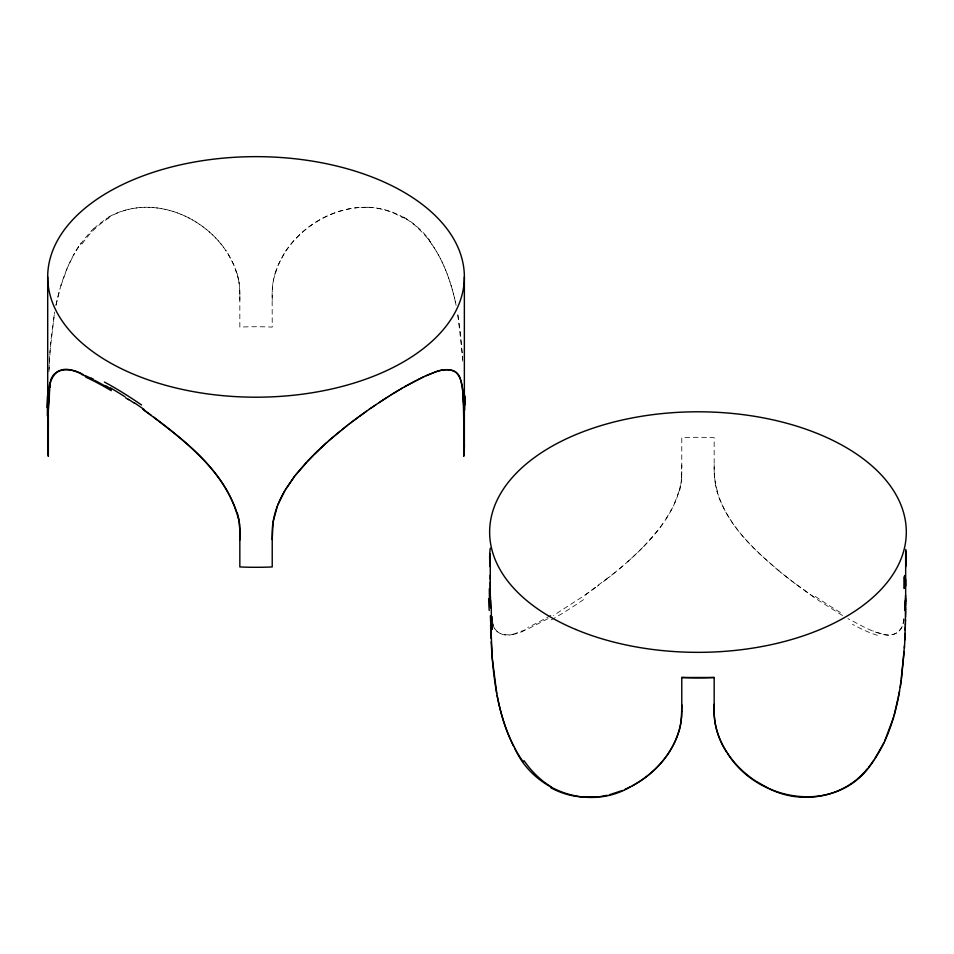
<?xml version="1.0" encoding="UTF-8"?>
<svg xmlns="http://www.w3.org/2000/svg" width="954" height="954" viewBox="0 0 954 954"><rect width="100%" height="100%" fill="white"/><g stroke="black" fill="none" stroke-linecap="round" stroke-linejoin="round"><path stroke-width="0.72" stroke-dasharray="4.77 3.58" d="M239.836 300.2L239.836 296.002M714.164 468.784L714.164 464.574M48.881 371.953L50.693 342.033L54.652 312.018M48.964 369.532L49.62 356.116M49.846 352.718L54.438 313.246M681.526 477.608L681.776 464.992M903.987 618.562C904.416 630.356 893.004 638.572 882.176 633.957M903.915 618.991C899.884 650.986 863.31 626.062 847.975 618.669M55.94 305.363L59.911 289.074M55.988 305.125C60.484 283.684 67.662 262.41 80.208 244.272M680.357 485.741C675.456 509.281 660.335 529.065 644.045 546.082M284.292 253.263L277.781 265.772L273.643 279.176A104.022 84.691 7.5 0 0 272.14 293.081L272.224 327.103A208.33 120.276 0 0 0 239.836 327.103L239.836 293.081M678.986 491.393L674.037 504.678M60.841 285.89L67.495 267.502L74.507 253.335M275.014 273.655C287.214 234.767 327.079 206.434 367.791 207.28M672.57 507.695L664.843 520.812M76.081 250.652L81.15 242.96M285.842 250.89C302.227 226.992 329.261 210.202 358.263 207.555M662.827 523.734C649.96 541.693 633.754 556.945 616.844 571.029M642.638 547.536L632.43 557.434M91.238 230.963L93.564 228.698M630.916 558.817L624.703 564.351M623.141 565.71L608.843 577.48M615.247 572.328L584.611 595.415L553.403 615.521M607.221 578.744L600.662 583.776M597.395 586.233L599.005 585.029M595.737 587.449L584.754 595.308M106.025 219.015L111.463 215.866A112.81 90.093 80.3 0 1 125.606 210.154L128.563 209.415M547.966 618.657L528.588 628.603L514.647 633.73M524.879 630.2C514.301 636.39 493.969 638.846 492.574 621.805M513.765 633.957C504.559 637.701 493.337 632.55 492.622 621.996M140.083 207.543C173.867 204.883 207.316 223.331 226.217 250.89M361.006 207.364L369.246 207.352M881.293 633.73L872.85 630.916M400.597 215.866L406.034 219.015M842.537 615.521L819.259 600.841L796.948 585.04M813.917 597.204L788.731 578.756M795.29 583.788L780.706 572.34M787.11 577.492C757.106 552.986 724.837 525.058 715.583 485.741M779.108 571.041C753.433 549.242 727.067 524.569 716.955 491.393M418.496 228.698L420.821 230.963A122.672 97.439 -81.6 0 1 427.714 238.548M429.121 240.527C443.431 259.44 451.325 282.36 456.119 305.363M431.84 244.26C444.385 262.398 451.576 283.672 456.072 305.113M227.767 253.263L234.279 265.772L238.417 279.176M237.045 273.655C224.858 234.756 184.981 206.434 144.257 207.28A121.051 96.497 83.1 0 0 137.913 207.745A122.672 97.797 81.8 0 0 128.563 209.403M714.415 477.608L714.164 469.201M462.213 352.718L457.61 313.139L460.543 333.769L462.714 361.196M462.44 356.116L462.63 359.491M272.224 300.2L272.224 293.474A112.143 91.286 7.7 0 1 272.665 285.103A106.001 86.265 8.3 0 1 275.122 273.679M239.836 295.156L239.836 293.474A113.872 92.681 -8 0 0 239.549 286.772A106.001 86.301 -11 0 0 237.129 273.631M714.164 471.693L714.164 437.671A208.33 120.276 0 0 0 681.776 437.671L681.776 471.693A104.022 84.679 -7.5 0 1 680.536 485.753M369.246 207.268A116.96 93.23 -83.9 0 1 403.125 217.917M403.494 217.035A116.46 93.039 -80.1 0 1 429.503 240.086M82.068 243.997A116.96 91.954 83.3 0 1 108.959 217.941M108.577 217.047A116.46 93.039 80.1 0 1 140.095 207.65M238.44 279.164A104.022 84.644 -9.4 0 1 239.752 293.093M367.803 207.256A121.051 96.509 -84 0 1 377.307 208.199A122.672 97.797 -82.2 0 1 383.484 209.427L386.442 210.19A112.81 89.974 -81.2 0 1 400.561 215.962M406.094 218.895A112.81 90.07 -80.3 0 1 418.591 228.543M427.809 238.428A121.051 95.543 -82.7 0 1 432.031 244.045M80.398 244.474A121.051 95.09 83.4 0 1 86.79 236.163A122.672 97.26 82 0 1 91.298 231.047M93.659 228.853A112.81 89.807 81.1 0 1 106.073 219.122M877.418 635.316A116.96 22.729 38.7 0 1 852.459 624.298M840.379 612.528A116.46 19.676 37 0 1 813.094 594.902M715.786 485.717A104.022 84.453 9.3 0 1 714.248 471.693M583.538 599.613A116.96 24.005 -37.8 0 1 548.92 621.173M550.899 615.294A116.46 19.664 -37 0 1 527.729 627.422M717.432 491.334A105.703 85.443 11 0 1 714.689 477.608M681.764 477.608A105.703 86.027 -7.9 0 1 679.391 491.453"/><path stroke-width="1.43" d="M48.332 425.257L48.332 422.741M48.332 406.559L48.332 404.043M239.836 540.036L239.836 535.826M463.727 429.503L463.727 425.293M463.727 410.769L463.727 406.559M490.273 598.039L490.273 593.841M490.273 579.34L490.273 575.143M714.164 708.583L714.164 704.374M905.668 598.432L905.441 622.044M905.668 579.34L905.668 584.778M905.668 602.236L905.668 601.39M905.668 603.942L905.668 603.083M905.668 585.184L905.656 586.006M905.656 605.683L905.656 604.812M905.644 608.318L905.644 607.436M905.62 610.107L905.632 609.212M905.62 611.001L905.573 614.638M905.537 616.487L905.561 615.557M905.453 621.185L905.477 620.231M48.439 409.194L49.62 388.743M905.561 595.415L904.905 610.572M905.429 622.139L904.666 643.425M905.358 625.252L905.394 623.642M905.31 626.873L905.215 630.129M905.429 600.221L904.917 610.345M905.107 633.42L904.821 640.062M48.571 404.389C47.14 380.384 54.187 360.576 80.219 373.324M904.63 643.902L901.47 679.105M904.404 647.981L904.523 645.941M904.154 651.892L900.266 687.238M681.526 717.42L681.776 704.827M901.232 680.798L898.394 697.589M49.846 387.133C49.536 367.123 69.57 366.825 82.95 374.409M899.562 691.364L894.089 715.536M898.06 699.246C892.98 723.597 884.406 747.972 868.402 767.41M893.624 717.122L884.656 741.246M678.986 730.955C671.938 754.686 653.895 774.064 632.419 785.786M277.256 506.383L273.023 522.387L272.224 539.642M277.817 504.928L284.984 490.404L294.631 476.189M883.845 742.963L874.699 759.002M285.055 490.284C277.399 503.14 272.176 517.819 272.224 532.916L272.224 566.938A208.33 120.276 0 0 1 239.836 566.938L239.836 532.916M285.842 488.973L294.5 476.368L306.031 462.69M873.733 760.398C840.581 815.229 759.241 804.043 727.783 753.72M295.597 474.937L312.876 455.559M867.305 768.721C844.529 797.592 801.885 805.176 769.52 788.779M307.188 461.438L327.735 441.619M314.045 454.378L318.851 449.739M320.067 448.583L326.316 442.883M327.58 441.75L347.363 425.401M328.868 440.629L334.043 436.181M335.355 435.084L340.65 430.731M342.021 429.622L348.723 424.351M348.496 424.53L358.275 417.148M350.118 423.278L351.752 422.026M352.801 421.239L369.532 409.087M359.634 416.159L366.503 411.222M369.246 409.29L373.336 406.464M370.605 408.348L371.977 407.406M372.692 406.905L374.695 405.533M374.266 405.832L376.055 404.615M375.84 404.77L378.953 402.683M378.762 402.803L388.111 396.721M380.109 401.908L386.799 397.568M388.016 396.781L389.482 395.862M389.423 395.898L390.925 394.956M390.735 395.075L392.356 394.062M392.022 394.276L399.643 389.649M393.31 393.477L398.39 390.389M399.321 389.84L402.123 388.195M400.68 389.041L405.963 385.988M404.556 386.787L424.375 376.472M406.953 385.428L416.051 380.527M417.136 379.966L423.373 376.937M630.212 786.931C589.071 811.353 533.477 791.093 514.647 748.008M424.256 376.532C433.82 372.859 445.816 365.99 455.773 372.072C464.359 380.789 462.428 394.598 463.537 405.772M624.691 789.542C651.308 777.784 674.132 754.435 680.357 725.434A104.022 84.644 9.4 0 0 681.693 711.517M426.307 375.602L431.792 373.348M622.557 790.449L609.332 794.789M432.663 373.026C441.809 368.602 457.646 366.73 460.555 379.644M607.209 795.29L600.65 796.483M598.993 796.709L582.023 797.067M681.776 711.517L681.776 677.495L714.164 677.495L714.164 711.517C714.105 739.696 732.028 765.203 754.805 780.479M768.256 788.183L755.985 781.266M91.238 378.142L93.564 379.287M106.025 385.941L111.463 389.089M125.63 397.794L128.575 399.702M142.826 409.29L151.066 415.157M144.269 410.303C182.405 438.792 225.991 470.298 238.417 518.869M153.844 417.184C187.461 442.918 223.403 471.514 237.045 513.216M523.078 761.638C509.138 742.093 501.625 718.803 497.117 695.442M726.924 752.432C718.457 739.66 713.687 724.372 714.164 709.001M513.753 746.314C497.463 714.033 493.087 677.4 491.191 641.744M460.782 380.36L462.201 387.05M496.736 693.403L492.276 658.439L490.38 615.759M462.332 387.932L462.809 392.189M462.893 393.096L463.227 397.949M490.857 607.996L490.499 600.221M490.773 606.649L490.38 595.415M463.274 398.987L463.465 403.315M491.036 638.393L490.583 625.252M463.501 404.46L463.727 422.765M463.572 407.179L463.584 407.895M463.608 408.622L463.62 409.349M463.632 410.077L463.644 410.828M463.668 412.331L463.68 413.082M463.692 413.857L463.692 414.632M463.704 415.419L463.704 416.206M490.284 588.01L490.273 581.868M490.284 607.006L490.273 600.567M239.836 534.991L239.836 533.31A112.143 91.286 7.7 0 0 239.418 524.891M905.668 551.114L905.668 600.96M490.273 553.904L490.273 600.96M464.359 276.922A208.33 120.276 0 0 1 151.865 381.087A208.33 120.276 0 0 1 151.865 172.757A208.33 120.276 0 0 1 464.359 276.922L464.359 447.021M463.727 403.649L463.727 456.37A208.33 120.276 0 0 0 463.727 437.671M48.332 403.649L48.332 456.37A208.33 120.276 0 0 1 48.332 437.671M47.7 276.922L47.7 447.021M238.607 518.857A104.022 84.679 7.5 0 1 239.919 532.916M104.427 382.053A116.96 24.005 37.8 0 1 141.597 404.997M85.8 377.188A116.46 19.664 37 0 1 111.284 390.675M47.366 415.872A104.022 7.954 86.8 0 1 47.64 402.516M464.681 395.373A104.022 8.145 86.9 0 1 464.67 409.958M49.334 396.876A104.022 6.451 -87.5 0 1 49.489 384.307M237.391 513.169A106.001 86.23 8.2 0 1 239.597 524.891M134.371 402.826A121.051 25.019 37.9 0 1 144.09 409.469M128.313 399.213A122.672 23.111 37.5 0 1 134.55 403.327M110.592 387.98A112.81 20.141 37.3 0 1 124.998 396.769M94.613 380.372A112.81 19.199 37 0 1 106.979 387.085M84.894 375.506A122.672 22.252 37.7 0 1 91.739 378.666M81.185 374.302A121.051 22.944 38.3 0 1 85.431 376.079M47.032 407.549A106.001 9.278 86.1 0 1 47.509 396.017M48.165 421.549A113.872 7.465 87.3 0 1 48.201 414.93M465.147 396.924A106.001 9.838 86.5 0 1 465.135 404.699M463.882 398.295A113.872 7.477 87.3 0 1 463.894 405.235M48.523 402.636A112.143 7.083 -87.4 0 1 48.571 394.109M49.906 387.515A106.001 7.25 -87.2 0 1 49.99 382.745M904.666 575.465A104.022 6.439 87.5 0 1 904.666 588.022M489.581 602.081A104.022 7.954 -86.8 0 1 489.307 588.725M905.823 549.397A208.33 120.276 0 0 1 905.668 566.938M714.164 677.495A208.33 120.276 0 0 1 681.776 677.495M490.273 566.938A208.33 120.276 0 0 1 490.273 548.24M903.963 576.931A105.703 6.916 87.3 0 1 903.963 588.475M492.347 629.437A105.703 6.916 87.3 0 1 492.085 616.654M550.887 786.668A116.96 91.954 -83.3 0 1 524.008 760.612M582.035 796.96A116.46 93.039 -80.1 0 1 550.518 787.563M681.43 717.408A105.703 86.075 11.2 0 1 679.081 730.979M489.223 610.429A105.703 9.421 -86 0 1 488.663 598.707M491.441 621.221A104.022 6.451 87.5 0 1 491.274 607.734M575.727 629.461A208.33 120.276 0 0 0 905.191 544.495A208.33 120.276 0 0 0 612.993 422.252A208.33 120.276 0 0 0 575.727 629.461"/></g></svg>
